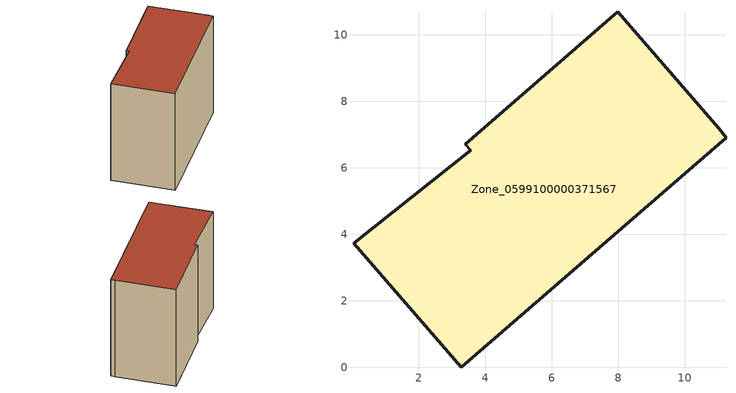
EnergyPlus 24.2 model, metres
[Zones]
Zone_0599100000371567
 floor ground (C_G): 11.24,6.9 3.27,0 0.03,3.74 3.56,6.53 3.39,6.71 7.99,10.7 11.03,7.19 z2.25
 wall outside (C_F): 3.39,6.71 3.56,6.53 0.03,3.74 3.27,0 11.24,6.9 11.03,7.19 7.99,10.7 3.39,6.71 z2.25:10.82
 roof outside (C_R): 3.27,0 11.24,6.9 11.03,7.19 7.99,10.7 3.39,6.71 3.56,6.53 0.03,3.74 z10.82
[BUILDING]
Pand.0599100000371567: North Axis=0; Terrain=City; Loads Convergence Tolerance Value=0.04; Temperature Convergence Tolerance Value=0.4; Solar Distribution=FullExterior; Maximum Number of Warmup Days=25; Minimum Number of Warmup Days=1
[Site:Location]
Rotterdam.The.Hague.AP_ZH_NLD Design_Conditions: Latitude=51.96; Longitude=4.45; Time Zone=1; Elevation=-4.5
[SITE:GROUNDTEMPERATURE:BUILDINGSURFACE]
18, 18, 18, 18, 18, 18, 18, 18, 18, 18, 18, 18
[MATERIAL] Thermal Absorptance=0.9; Solar Absorptance=0.7; Visible Absorptance=0.7
Name | Roughness | Thickness | Conductivity | Density | Specific Heat
G.TI.1992-2005 | MediumSmooth | 0.15 | 0.06 | 540 | 1210
F.TI.1992-2005 | Rough | 0.3 | 0.12 | 1920 | 840
R.TI.1992-2005 | MediumRough | 0.2 | 0.08 | 1500 | 1000
[CONSTRUCTION]
C_G: G.TI.1992-2005
C_F: F.TI.1992-2005
C_R: R.TI.1992-2005
[ZONE]
Zone_0599100000371567: Type=1; Multiplier=1; Ceiling Height=Autocalculate; Volume=Autocalculate; Floor Area=autocalculate; Part of Total Floor Area=Yes
[ZONEINFILTRATION:DESIGNFLOWRATE]
Infil_Zone_0599100000371567: Zone or ZoneList or Space or SpaceList=Zone_0599100000371567; Schedule=AlwaysOn; Design Flow Rate Calculation Method=Flow/Area; Flow Rate per Floor Area=0.0015; Constant Term Coefficient=1; Temperature Term Coefficient=0; Velocity Term Coefficient=0; Velocity Squared Term Coefficient=0
[HVACTEMPLATE:ZONE:IDEALLOADSAIRSYSTEM]
Zone_0599100000371567: Maximum Heating Supply Air Temperature=50; Minimum Cooling Supply Air Temperature=13; Maximum Heating Supply Air Humidity Ratio=0.0156; Minimum Cooling Supply Air Humidity Ratio=0.0077; Heating Limit=NoLimit; Cooling Limit=NoLimit; Dehumidification Control Type=ConstantSensibleHeatRatio; Cooling Sensible Heat Ratio=0.7; Dehumidification Setpoint=60; Humidification Control Type=None; Humidification Setpoint=30; Outdoor Air Method=None; Outdoor Air Flow Rate per Person=0.00944; Outdoor Air Flow Rate per Zone Floor Area=0; Outdoor Air Flow Rate per Zone=0; Demand Controlled Ventilation Type=None; Outdoor Air Economizer Type=NoEconomizer; Heat Recovery Type=None; Sensible Heat Recovery Effectiveness=0.7; Latent Heat Recovery Effectiveness=0.65
[ZONECONTROL:THERMOSTAT]
ThermostatControl_Zone_0599100000371567: Zone or ZoneList=Zone_0599100000371567; Control Type Schedule=DualSetpointControlType; Control 1=Thermostat_Zone_0599100000371567; Temperature Difference Between Cutout And Setpoint=0
[THERMOSTATSETPOINT:DUALSETPOINT]
Thermostat_Zone_0599100000371567: Heating Setpoint Temperature Schedule=HeatingSetpoint_Zone_0599100000371567; Cooling Setpoint Temperature Schedule=CoolingSetpoint_Zone_0599100000371567
[SCHEDULE:COMPACT]
HeatingSetpoint_Zone_0599100000371567: Through: 12/31, For: AllDays, Until: 24:00, 21
CoolingSetpoint_Zone_0599100000371567: Through: 12/31, For: AllDays, Until: 24:00, 24
DualSetpointControlType: Through: 12/31, For: AllDays, Until: 24:00, 4
AlwaysOn: Through: 12/31, For: AllDays, Until: 24:00, 1
